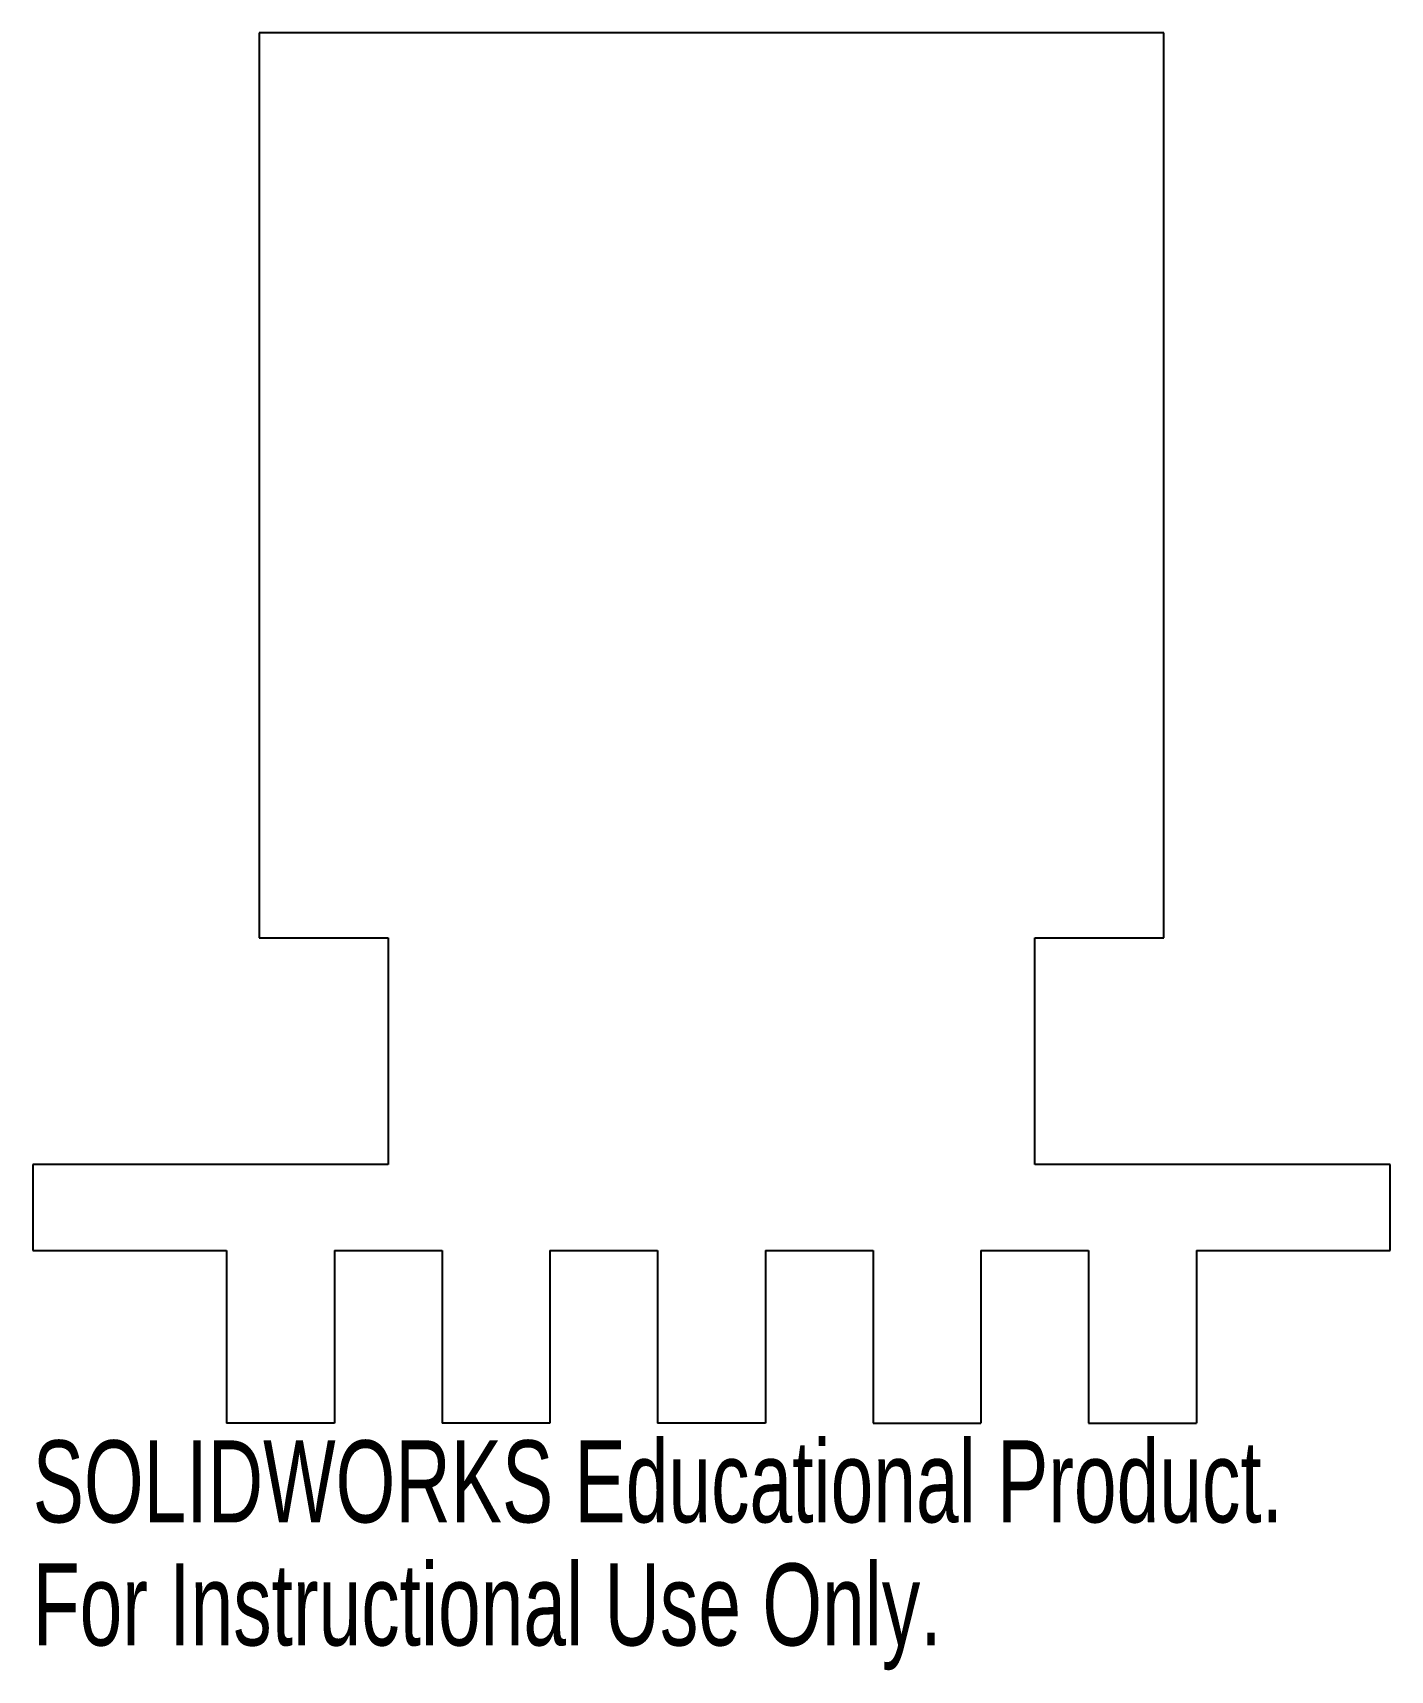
# Model space of a CAD drawing. Header units: inches. Extents: x -2.1 to 1.05, y -1.37 to 2.43.
import ezdxf

# ---------------------------------------------------------------- set-up
doc = ezdxf.new("R2010")
doc.units = ezdxf.units.IN
doc.header["$MEASUREMENT"] = 0
doc.styles.add('SLDTEXTSTYLE0', font='TXT', dxfattribs={"width": 0.7})

msp = doc.modelspace()

# ---------------------------------------------------------------- linework, layer by layer
at = {"color": 7, "linetype": 'Continuous', "lineweight": 25}
for p, q in [((-1.5721, 2.4274), (-1.5721, 0.3281)), ((0.5271, 2.4274), (-1.5721, 2.4274)), ((0.5271, 0.3281), (0.5271, 2.4274)), ((-1.5721, 0.3281), (-1.2725, 0.3281)), ((-1.2725, 0.3281), (-1.2725, -0.1971)), ((0.2275, 0.3281), (0.5271, 0.3281)), ((0.2275, -0.1971), (0.2275, 0.3281)), ((-2.0973, -0.1971), (-2.0973, -0.3971)), ((-1.2725, -0.1971), (-2.0973, -0.1971)), ((1.0523, -0.1971), (0.2275, -0.1971)), ((1.0523, -0.3971), (1.0523, -0.1971)), ((-2.0973, -0.3971), (-1.6475, -0.3971)), ((-1.6475, -0.3971), (-1.6475, -0.7971)), ((-1.3975, -0.3971), (-1.3975, -0.7971)), ((-1.3975, -0.3971), (-1.1475, -0.3971)), ((-1.1475, -0.3971), (-1.1475, -0.7971)), ((-0.8975, -0.3971), (-0.8975, -0.7971)), ((-0.8975, -0.3971), (-0.6475, -0.3971)), ((-0.6475, -0.3971), (-0.6475, -0.7971)), ((-0.3975, -0.3971), (-0.3975, -0.7971)), ((-0.3975, -0.3971), (-0.1475, -0.3971)), ((-0.1475, -0.3971), (-0.1475, -0.7971)), ((0.1025, -0.3971), (0.1025, -0.7971)), ((0.1025, -0.3971), (0.3525, -0.3971)), ((0.3525, -0.3971), (0.3525, -0.7971)), ((0.6025, -0.3971), (0.6025, -0.7971)), ((0.6025, -0.3971), (1.0523, -0.3971)), ((-1.3975, -0.7971), (-1.6475, -0.7971)), ((-0.8975, -0.7971), (-1.1475, -0.7971)), ((-0.3975, -0.7971), (-0.6475, -0.7971)), ((-0.1475, -0.7971), (0.1025, -0.7971)), ((0.3525, -0.7971), (0.6025, -0.7971))]:
    msp.add_line(p, q, dxfattribs=at)

# ---------------------------------------------------------------- texts
at = {"color": 7, "linetype": 'Continuous', "char_height": 0.1903, "attachment_point": 1, "style": 'SLDTEXTSTYLE0'}
for s, insert in [('SOLIDWORKS Educational Product.', (-2.0973, -0.8372)), ('For Instructional Use Only.', (-2.0973, -1.1226))]:
    msp.add_mtext(s, dxfattribs=dict(at, insert=insert))

doc.saveas('drawing.dxf')
